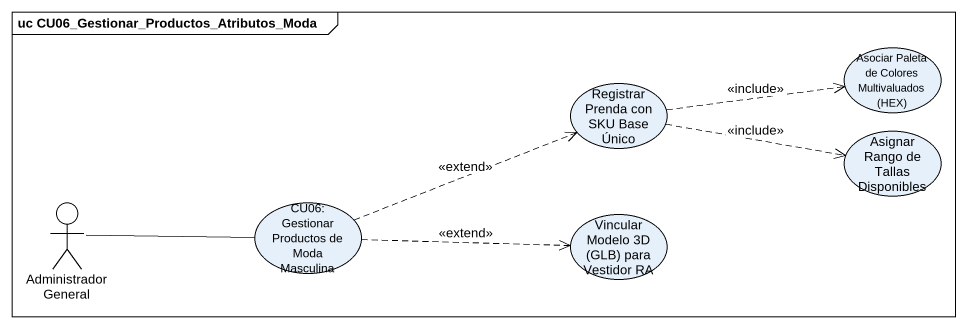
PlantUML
@startuml
mainframe uc CU06_Gestionar_Productos_Atributos_Moda
usecase "Asociar Paleta de Colores Multivaluados (HEX)" as Asociar_Paleta_de_Colores
usecase "Registrar Prenda con SKU Base Único" as Registrar_Prenda_con_SKU
usecase "Asignar Rango de Tallas Disponibles" as Asignar_Rango_de_Tallas
actor "Administrador General" as Administrador_General
usecase "CU06: Gestionar Productos de Moda Masculina" as CU06_Gestionar_Productos_de
usecase "Vincular Modelo 3D (GLB) para Vestidor RA" as Vincular_Modelo_3D_GLB_para
Registrar_Prenda_con_SKU .right.> Asociar_Paleta_de_Colores : <<include>>
Registrar_Prenda_con_SKU .right.> Asignar_Rango_de_Tallas : <<include>>
Administrador_General -right- CU06_Gestionar_Productos_de
CU06_Gestionar_Productos_de .right.> Registrar_Prenda_con_SKU : <<extend>>
CU06_Gestionar_Productos_de .right.> Vincular_Modelo_3D_GLB_para : <<extend>>
@enduml
